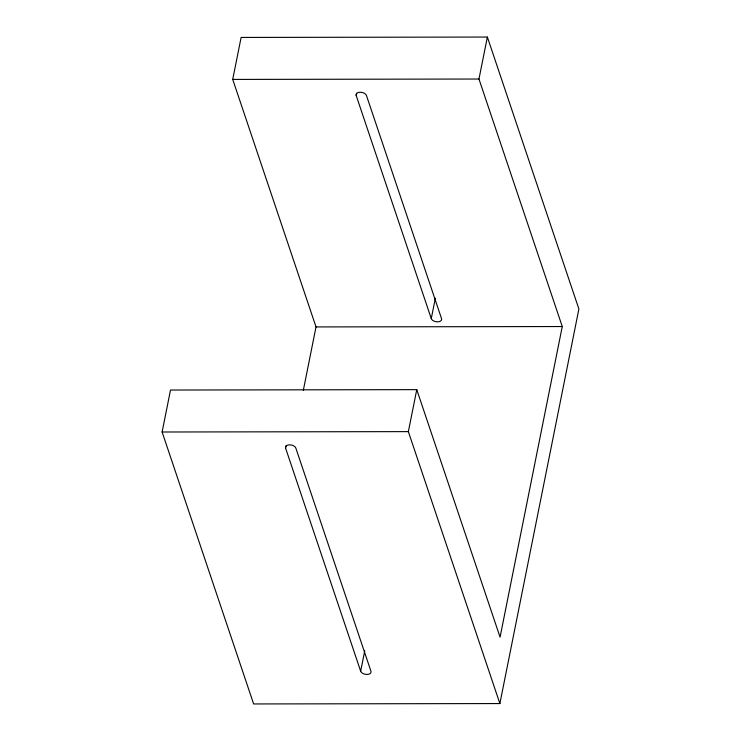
<?xml version="1.0" encoding="UTF-8"?>
<svg xmlns="http://www.w3.org/2000/svg" width="741" height="741" viewBox="0 0 741 741"><rect width="100%" height="100%" fill="white"/><g stroke="black" fill="none" stroke-linecap="round" stroke-linejoin="round"><path stroke-width="1.11" d="M487.365 37.05L578.888 308.997L499.879 703.561L253.635 703.95L162.112 432.003L170.513 390.035L416.766 389.646L500.064 637.158L562.262 326.54L478.964 79.028L487.365 37.05L241.121 37.439L232.72 79.417L316.018 326.929L303.301 390.414M285.581 448.101A5.317 3.149 11.3 0 1 289.62 444.841A5.317 3.149 11.3 0 1 295.844 448.092L370.926 671.179A5.317 3.149 11.3 0 1 366.888 674.449A5.317 3.149 11.3 0 1 360.663 671.198L285.581 448.101L286.035 445.832M356.189 95.515A5.317 3.149 11.3 0 1 360.228 92.245A5.317 3.149 11.3 0 1 366.452 95.496L441.525 318.584A5.317 3.149 11.3 0 1 437.496 321.853A5.317 3.149 11.3 0 1 431.271 318.602L356.189 95.515L356.643 93.246M499.879 703.561L408.356 431.623L416.766 389.646M360.663 671.198L364.757 650.774M431.271 318.602L435.356 298.178M232.72 79.417L478.964 79.028M316.018 326.929L562.262 326.54M162.112 432.003L408.356 431.623"/></g></svg>
